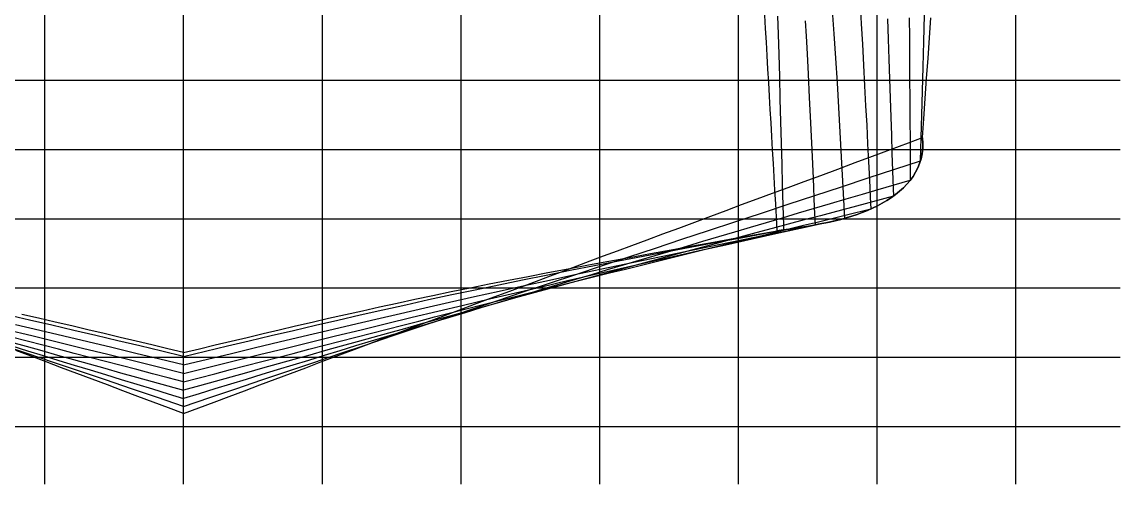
# Model space of a CAD drawing. Extents: x -0.22 to 9, y -4.91 to 1.71.
# Drawn here: x 1.777 to 3.36, y -2.034 to -1.367 of the extents above; entities that cross this region are included whole.
import ezdxf

# ---------------------------------------------------------------- set-up
doc = ezdxf.new("R2010")
doc.units = 0
doc.header["$MEASUREMENT"] = 0
for name, color, linetype in [('Base', 7, 'Continuous'), ('buttockgrid', 7, 'Continuous'), ('Center', 7, 'Continuous'), ('DWL', 7, 'Continuous'), ('Knuckle_lines', 7, 'Continuous'), ('stations', 7, 'Continuous'), ('wlgrid', 7, 'Continuous')]:
    doc.layers.add(name, color=color, linetype=linetype)

msp = doc.modelspace()

# ---------------------------------------------------------------- linework, layer by layer
at = {"layer": 'Base', "color": 9}
msp.add_line((3.36005, -1.951617), (0.659581, -1.951617), dxfattribs=at)
at = {"layer": 'buttockgrid', "color": 9}
for p, q in [((1.809815, -2.03416), (1.809815, -0.244099)), ((2.009815, -2.03416), (2.009815, -0.244099)), ((2.009815, -2.03416), (2.009815, -0.244099)), ((2.209816, -2.03416), (2.209816, -0.244099)), ((2.409816, -2.03416), (2.409816, -0.244099)), ((2.609816, -2.03416), (2.609816, -0.244099)), ((2.809815, -2.03416), (2.809815, -0.244099)), ((3.009815, -2.03416), (3.009815, -0.244099)), ((3.209816, -2.03416), (3.209816, -0.244099))]:
    msp.add_line(p, q, dxfattribs=at)
at = {"layer": 'Center', "color": 1}
msp.add_line((2.009815, -2.03416), (2.009815, -0.244099), dxfattribs=at)
at = {"layer": 'DWL', "color": 1}
msp.add_line((3.36005, -1.451617), (0.659581, -1.451617), dxfattribs=at)
at = {"layer": 'Knuckle_lines', "color": 7}
for p, q in [((2.009815, -1.387903), (2.009815, -1.357466)), ((2.009815, -1.387903), (2.009815, -1.357466)), ((2.84894, -1.376903), (2.847816, -1.357466)), ((2.850065, -1.396341), (2.84894, -1.376903)), ((2.009815, -1.418341), (2.009815, -1.387903)), ((2.009815, -1.418341), (2.009815, -1.387903)), ((2.851191, -1.415778), (2.850065, -1.396341)), ((2.009815, -1.448778), (2.009815, -1.418341)), ((2.009815, -1.448778), (2.009815, -1.418341)), ((2.852315, -1.435216), (2.851191, -1.415778)), ((2.853441, -1.454653), (2.852315, -1.435216)), ((2.009815, -1.479216), (2.009815, -1.448778)), ((2.009815, -1.479216), (2.009815, -1.448778)), ((2.854566, -1.474091), (2.853441, -1.454653)), ((2.009815, -1.509653), (2.009815, -1.479216)), ((2.009815, -1.509653), (2.009815, -1.479216)), ((2.85569, -1.493528), (2.854566, -1.474091)), ((2.856815, -1.512966), (2.85569, -1.493528)), ((2.009815, -1.540091), (2.009815, -1.509653)), ((2.009815, -1.540091), (2.009815, -1.509653)), ((2.857941, -1.532403), (2.856815, -1.512966)), ((2.859066, -1.551841), (2.857941, -1.532403)), ((3.075355, -1.534595), (3.075718, -1.542446)), ((3.075723, -1.542449), (3.075371, -1.534604)), ((2.009815, -1.570528), (2.009815, -1.540091)), ((2.009815, -1.570528), (2.009815, -1.540091)), ((3.07549, -1.55008), (3.074649, -1.557466)), ((3.074649, -1.557466), (3.075491, -1.550081)), ((3.075718, -1.542446), (3.07549, -1.55008)), ((3.075491, -1.550081), (3.075723, -1.542449)), ((2.86019, -1.571278), (2.859066, -1.551841)), ((3.071104, -1.571407), (3.073179, -1.564575)), ((3.073179, -1.564575), (3.071104, -1.571407)), ((3.073179, -1.564575), (3.074649, -1.557466)), ((3.074649, -1.557466), (3.073179, -1.564575)), ((2.009815, -1.600966), (2.009815, -1.570528)), ((2.009815, -1.600966), (2.009815, -1.570528)), ((2.861315, -1.590716), (2.86019, -1.571278)), ((3.065261, -1.584244), (3.068454, -1.577962)), ((3.068454, -1.577962), (3.065261, -1.584244)), ((3.068454, -1.577962), (3.071104, -1.571407)), ((3.071104, -1.571407), (3.068454, -1.577962)), ((2.862441, -1.610153), (2.861315, -1.590716)), ((3.052728, -1.601478), (3.057367, -1.596)), ((3.057367, -1.596), (3.052728, -1.601478)), ((3.057367, -1.596), (3.061554, -1.590256)), ((3.061554, -1.590256), (3.057367, -1.596)), ((3.061554, -1.590256), (3.065261, -1.584244)), ((3.065261, -1.584244), (3.061554, -1.590256)), ((2.009815, -1.631403), (2.009815, -1.600966)), ((2.009815, -1.631403), (2.009815, -1.600966)), ((2.863565, -1.629591), (2.862441, -1.610153)), ((3.042222, -1.611651), (3.036418, -1.616351)), ((3.036418, -1.616351), (3.042222, -1.611651)), ((3.047669, -1.606695), (3.042222, -1.611651)), ((3.042222, -1.611651), (3.047669, -1.606695)), ((3.047669, -1.606695), (3.052728, -1.601478)), ((3.052728, -1.601478), (3.047669, -1.606695)), ((2.86469, -1.649028), (2.863565, -1.629591)), ((3.017168, -1.628933), (3.010243, -1.632631)), ((3.010243, -1.632631), (3.017168, -1.628933)), ((3.02386, -1.624989), (3.017168, -1.628933)), ((3.017168, -1.628933), (3.02386, -1.624989)), ((3.030287, -1.620796), (3.02386, -1.624989)), ((3.02386, -1.624989), (3.030287, -1.620796)), ((3.036418, -1.616351), (3.030287, -1.620796)), ((3.030287, -1.620796), (3.036418, -1.616351)), ((2.009815, -1.661841), (2.009815, -1.631403)), ((2.009815, -1.661841), (2.009815, -1.631403)), ((2.973097, -1.647575), (2.980796, -1.64503)), ((2.980796, -1.64503), (2.973097, -1.647575)), ((2.980796, -1.64503), (2.988372, -1.642276)), ((2.988372, -1.642276), (2.980796, -1.64503)), ((2.988372, -1.642276), (2.995816, -1.639299)), ((2.995816, -1.639299), (2.988372, -1.642276)), ((3.003115, -1.636086), (2.995816, -1.639299)), ((2.995816, -1.639299), (3.003115, -1.636086)), ((3.010243, -1.632631), (3.003115, -1.636086)), ((3.003115, -1.636086), (3.010243, -1.632631)), ((2.009815, -1.692278), (2.009815, -1.661841)), ((2.009815, -1.692278), (2.009815, -1.661841)), ((2.865815, -1.668466), (2.86469, -1.649028)), ((2.908132, -1.662218), (2.899722, -1.663557)), ((2.899722, -1.663557), (2.908132, -1.662218)), ((2.916499, -1.660805), (2.908132, -1.662218)), ((2.908132, -1.662218), (2.916499, -1.660805)), ((2.924813, -1.659302), (2.916499, -1.660805)), ((2.916499, -1.660805), (2.924813, -1.659302)), ((2.933065, -1.657695), (2.924813, -1.659302)), ((2.924813, -1.659302), (2.933065, -1.657695)), ((2.933065, -1.657695), (2.941247, -1.655969)), ((2.941247, -1.655969), (2.933065, -1.657695)), ((2.941247, -1.655969), (2.949351, -1.654109)), ((2.949351, -1.654109), (2.941247, -1.655969)), ((2.949351, -1.654109), (2.957366, -1.652099)), ((2.957366, -1.652099), (2.949351, -1.654109)), ((2.957366, -1.652099), (2.965284, -1.649927)), ((2.965284, -1.649927), (2.957366, -1.652099)), ((2.965284, -1.649927), (2.973097, -1.647575)), ((2.973097, -1.647575), (2.965284, -1.649927)), ((2.804482, -1.679457), (2.835133, -1.673961)), ((2.835133, -1.673961), (2.865815, -1.668466)), ((2.874314, -1.667276), (2.865815, -1.668466)), ((2.865815, -1.668466), (2.874314, -1.667276)), ((2.865815, -1.668466), (2.865815, -1.668466)), ((2.865815, -1.668466), (2.865815, -1.668466)), ((2.865815, -1.668466), (2.865815, -1.668466)), ((2.865815, -1.668466), (2.865815, -1.668466)), ((2.865815, -1.668466), (2.865815, -1.668466)), ((2.865815, -1.668466), (2.865815, -1.668466)), ((2.865815, -1.668466), (2.865815, -1.668466)), ((2.865815, -1.668466), (2.865815, -1.668466)), ((2.865815, -1.668466), (2.865815, -1.668466)), ((2.865815, -1.668466), (2.865815, -1.668466)), ((2.865815, -1.668466), (2.865815, -1.668466)), ((2.865815, -1.668466), (2.865815, -1.668466)), ((2.865815, -1.668466), (2.865815, -1.668466)), ((2.865815, -1.668466), (2.865815, -1.668466)), ((2.865815, -1.668466), (2.865815, -1.668466)), ((2.865815, -1.668466), (2.865815, -1.668466)), ((2.882804, -1.666071), (2.874314, -1.667276)), ((2.874314, -1.667276), (2.882804, -1.666071)), ((2.891276, -1.664836), (2.882804, -1.666071)), ((2.882804, -1.666071), (2.891276, -1.664836)), ((2.899722, -1.663557), (2.891276, -1.664836)), ((2.891276, -1.664836), (2.899722, -1.663557)), ((2.009815, -1.722716), (2.009815, -1.692278)), ((2.009815, -1.722716), (2.009815, -1.692278)), ((2.713019, -1.695944), (2.743394, -1.690449)), ((2.743394, -1.690449), (2.773891, -1.684953)), ((2.773891, -1.684953), (2.804482, -1.679457)), ((2.622941, -1.712434), (2.652761, -1.706937)), ((2.652761, -1.706937), (2.682798, -1.701441)), ((2.682798, -1.701441), (2.713019, -1.695944)), ((2.009815, -1.753153), (2.009815, -1.722716)), ((2.009815, -1.753153), (2.009815, -1.722716)), ((2.535077, -1.728925), (2.564067, -1.723428)), ((2.564067, -1.723428), (2.593365, -1.71793)), ((2.593365, -1.71793), (2.622941, -1.712434)), ((2.450259, -1.74542), (2.478142, -1.739921)), ((2.478142, -1.739921), (2.506425, -1.734423)), ((2.506425, -1.734423), (2.535077, -1.728925)), ((2.009815, -1.783591), (2.009815, -1.753153)), ((2.009815, -1.783591), (2.009815, -1.753153)), ((2.369307, -1.761919), (2.395815, -1.756419)), ((2.395815, -1.756419), (2.422807, -1.750919)), ((2.422807, -1.750919), (2.450259, -1.74542)), ((2.292425, -1.778423), (2.317642, -1.772921)), ((2.317642, -1.772921), (2.343259, -1.76742)), ((2.343259, -1.76742), (2.369307, -1.761919)), ((2.009815, -1.814028), (2.009815, -1.783591)), ((2.009815, -1.814028), (2.009815, -1.783591)), ((2.243068, -1.789428), (2.267577, -1.783925)), ((2.267577, -1.783925), (2.292425, -1.778423)), ((1.800765, -1.79493), (1.776564, -1.789428)), ((1.82469, -1.800434), (1.800765, -1.79493)), ((1.848369, -1.805937), (1.82469, -1.800434)), ((2.171262, -1.805937), (2.194941, -1.800434)), ((2.194941, -1.800434), (2.218865, -1.79493)), ((2.218865, -1.79493), (2.243068, -1.789428)), ((1.871833, -1.811441), (1.848369, -1.805937)), ((1.895112, -1.816944), (1.871833, -1.811441)), ((1.918237, -1.822448), (1.895112, -1.816944)), ((2.009815, -1.844466), (2.009815, -1.814028)), ((2.009815, -1.844466), (2.009815, -1.814028)), ((2.101394, -1.822448), (2.124519, -1.816944)), ((2.124519, -1.816944), (2.147798, -1.811441)), ((2.147798, -1.811441), (2.171262, -1.805937)), ((1.941239, -1.827953), (1.918237, -1.822448)), ((1.964149, -1.833457), (1.941239, -1.827953)), ((1.986998, -1.838961), (1.964149, -1.833457)), ((2.032633, -1.838961), (2.055481, -1.833457)), ((2.055481, -1.833457), (2.078391, -1.827953)), ((2.078391, -1.827953), (2.101394, -1.822448)), ((2.009815, -1.844466), (1.986998, -1.838961)), ((2.009815, -1.844466), (2.032633, -1.838961)), ((2.009815, -1.846903), (2.009815, -1.844466)), ((2.009815, -1.846903), (2.009815, -1.844466)), ((2.009815, -1.849342), (2.009815, -1.846903)), ((2.009815, -1.849342), (2.009815, -1.846903)), ((2.009815, -1.851784), (2.009815, -1.849342)), ((2.009815, -1.851784), (2.009815, -1.849342)), ((2.009815, -1.854229), (2.009815, -1.851784)), ((2.009815, -1.854229), (2.009815, -1.851784)), ((2.009815, -1.856678), (2.009815, -1.854229)), ((2.009815, -1.856678), (2.009815, -1.854229)), ((2.009815, -1.859135), (2.009815, -1.856678)), ((2.009815, -1.859135), (2.009815, -1.856678)), ((2.009815, -1.861598), (2.009815, -1.859135)), ((2.009815, -1.861598), (2.009815, -1.859135)), ((2.009815, -1.86407), (2.009815, -1.861598)), ((2.009815, -1.86407), (2.009815, -1.861598)), ((2.009815, -1.866551), (2.009815, -1.86407)), ((2.009815, -1.866551), (2.009815, -1.86407)), ((2.009815, -1.869044), (2.009815, -1.866551)), ((2.009815, -1.869044), (2.009815, -1.866551)), ((2.009815, -1.871549), (2.009815, -1.869044)), ((2.009815, -1.871549), (2.009815, -1.869044)), ((2.009815, -1.874067), (2.009815, -1.871549)), ((2.009815, -1.874067), (2.009815, -1.871549)), ((2.009815, -1.8766), (2.009815, -1.874067)), ((2.009815, -1.8766), (2.009815, -1.874067)), ((2.009815, -1.879149), (2.009815, -1.8766)), ((2.009815, -1.879149), (2.009815, -1.8766)), ((2.009815, -1.881715), (2.009815, -1.879149)), ((2.009815, -1.881715), (2.009815, -1.879149)), ((2.009815, -1.884299), (2.009815, -1.881715)), ((2.009815, -1.884299), (2.009815, -1.881715)), ((2.009815, -1.886902), (2.009815, -1.884299)), ((2.009815, -1.886902), (2.009815, -1.884299)), ((2.009815, -1.88952), (2.009815, -1.886902)), ((2.009815, -1.88952), (2.009815, -1.886902)), ((2.009815, -1.892149), (2.009815, -1.88952)), ((2.009815, -1.892149), (2.009815, -1.88952)), ((2.009815, -1.894786), (2.009815, -1.892149)), ((2.009815, -1.894786), (2.009815, -1.892149)), ((2.009815, -1.897425), (2.009815, -1.894786)), ((2.009815, -1.897425), (2.009815, -1.894786)), ((2.009815, -1.900064), (2.009815, -1.897425)), ((2.009815, -1.900064), (2.009815, -1.897425)), ((2.009815, -1.902696), (2.009815, -1.900064)), ((2.009815, -1.902696), (2.009815, -1.900064)), ((2.009815, -1.90532), (2.009815, -1.902696)), ((2.009815, -1.90532), (2.009815, -1.902696)), ((2.009815, -1.907929), (2.009815, -1.90532)), ((2.009815, -1.907929), (2.009815, -1.90532)), ((2.009815, -1.910521), (2.009815, -1.907929)), ((2.009815, -1.910521), (2.009815, -1.907929)), ((2.009815, -1.913091), (2.009815, -1.910521)), ((2.009815, -1.913091), (2.009815, -1.910521)), ((2.009815, -1.915635), (2.009815, -1.913091)), ((2.009815, -1.915635), (2.009815, -1.913091)), ((2.009815, -1.918148), (2.009815, -1.915635)), ((2.009815, -1.918148), (2.009815, -1.915635)), ((2.009815, -1.920627), (2.009815, -1.918148)), ((2.009815, -1.920627), (2.009815, -1.918148)), ((2.009815, -1.923068), (2.009815, -1.920627)), ((2.009815, -1.923068), (2.009815, -1.920627)), ((2.009815, -1.925466), (2.009815, -1.923068)), ((2.009815, -1.925466), (2.009815, -1.923068)), ((2.009815, -1.927816), (2.009815, -1.925466)), ((2.009815, -1.927816), (2.009815, -1.925466)), ((2.009815, -1.93011), (2.009815, -1.927816)), ((2.009815, -1.93011), (2.009815, -1.927816)), ((2.009815, -1.932338), (2.009815, -1.93011)), ((2.009815, -1.932338), (2.009815, -1.93011))]:
    msp.add_line(p, q, dxfattribs=at)
at = {"layer": 'stations', "color": 135}
for points in [[(2.0098, -1.8866), (2.0324, -1.8808), (2.0549, -1.8749), (2.0774, -1.869), (2.1, -1.8632), (2.1225, -1.8573), (2.1451, -1.8515), (2.1677, -1.8456), (2.1903, -1.8397), (2.2129, -1.8339), (2.2355, -1.828), (2.2581, -1.8222), (2.2808, -1.8164), (2.3035, -1.8105), (2.3261, -1.8047), (2.3489, -1.7989), (2.3716, -1.793), (2.3944, -1.7872), (2.4172, -1.7814), (2.44, -1.7756), (2.4628, -1.7698), (2.4857, -1.764), (2.5086, -1.7583), (2.5316, -1.7525), (2.5546, -1.7467), (2.5776, -1.741), (2.6006, -1.7352), (2.6237, -1.7295), (2.6468, -1.7238), (2.6699, -1.718), (2.693, -1.7123), (2.7161, -1.7066), (2.7393, -1.7009), (2.7625, -1.6952), (2.7857, -1.6895), (2.8089, -1.6838), (2.8321, -1.6781), (2.8554, -1.6725), (2.8786, -1.6668), (2.9018, -1.6611), (2.9251, -1.6555), (2.9484, -1.6498), (2.9716, -1.6441), (2.9949, -1.6385), (3.0012, -1.6369), (3.0012, -1.6369), (3.0003, -1.62), (2.9991, -1.5948), (2.9978, -1.5692), (2.9965, -1.5431), (2.9952, -1.5163), (2.9937, -1.4884), (2.9922, -1.4595), (2.9907, -1.4296), (2.989, -1.3995), (2.9874, -1.3697), (2.9857, -1.3409)], [(2.0098, -1.8744), (2.0463, -1.8653), (2.0827, -1.8563), (2.1192, -1.8473), (2.1557, -1.8383), (2.1923, -1.8294), (2.2289, -1.8204), (2.2657, -1.8114), (2.3025, -1.8025), (2.3394, -1.7935), (2.3764, -1.7846), (2.4136, -1.7758), (2.4508, -1.7669), (2.4882, -1.7581), (2.5258, -1.7493), (2.5635, -1.7406), (2.6013, -1.7319), (2.6391, -1.7232), (2.6771, -1.7145), (2.7152, -1.7059), (2.7533, -1.6973), (2.7915, -1.6887), (2.8297, -1.6802), (2.8679, -1.6717), (2.9062, -1.6632), (2.9445, -1.6546), (2.9633, -1.6505), (2.9633, -1.6505), (2.9623, -1.6327), (2.9605, -1.5972), (2.9586, -1.5617), (2.9567, -1.5262), (2.9547, -1.4907), (2.9526, -1.4552), (2.9504, -1.4197), (2.948, -1.3846), (2.9456, -1.3508)], [(2.0098, -1.922), (2.0474, -1.9093), (2.0849, -1.8966), (2.1224, -1.8839), (2.16, -1.8712), (2.1976, -1.8585), (2.2352, -1.8458), (2.2728, -1.8331), (2.3105, -1.8204), (2.3482, -1.8077), (2.386, -1.795), (2.4238, -1.7823), (2.4616, -1.7696), (2.4995, -1.7569), (2.5375, -1.7443), (2.5755, -1.7316), (2.6136, -1.7189), (2.6518, -1.7063), (2.69, -1.6936), (2.7282, -1.6809), (2.7665, -1.6683), (2.8048, -1.6556), (2.8432, -1.643), (2.8816, -1.6303), (2.92, -1.6177), (2.9584, -1.6051), (2.9968, -1.5924), (3.0353, -1.5798), (3.0723, -1.5676), (3.0723, -1.5676), (3.0723, -1.5674), (3.0732, -1.5344), (3.0741, -1.5011), (3.0751, -1.4671), (3.076, -1.432), (3.0771, -1.3955), (3.0781, -1.3572)], [(2.0098, -1.8499), (2.0413, -1.8423), (2.0729, -1.8348), (2.1045, -1.8273), (2.1362, -1.8198), (2.168, -1.8123), (2.2, -1.8048), (2.2322, -1.7974), (2.2646, -1.79), (2.2972, -1.7826), (2.33, -1.7753), (2.3631, -1.768), (2.3965, -1.7608), (2.4302, -1.7537), (2.4641, -1.7466), (2.4983, -1.7395), (2.5327, -1.7325), (2.5674, -1.7256), (2.6022, -1.7188), (2.6371, -1.712), (2.6722, -1.7052), (2.7074, -1.6985), (2.7427, -1.6919), (2.7781, -1.6852), (2.8135, -1.6786), (2.8489, -1.672), (2.8755, -1.6671), (2.8755, -1.6671), (2.8753, -1.661), (2.8744, -1.6318), (2.8735, -1.6024), (2.8727, -1.5725), (2.8718, -1.5421), (2.871, -1.5108), (2.8701, -1.4786), (2.8693, -1.446), (2.8684, -1.4144), (2.8675, -1.3849), (2.8666, -1.3589)], [(2.0098, -1.9325), (2.0318, -1.9242), (2.0537, -1.9159), (2.0757, -1.9076), (2.0977, -1.8994), (2.1197, -1.8911), (2.1417, -1.8828), (2.1637, -1.8745), (2.1858, -1.8662), (2.2078, -1.8579), (2.2298, -1.8496), (2.2518, -1.8413), (2.2737, -1.8331), (2.2956, -1.8248), (2.3175, -1.8166), (2.3394, -1.8084), (2.3615, -1.8001), (2.3838, -1.7917), (2.4064, -1.7832), (2.4292, -1.7747), (2.4521, -1.7661), (2.4747, -1.7576), (2.4969, -1.7493), (2.5184, -1.7413), (2.5389, -1.7336), (2.5584, -1.7263), (2.5774, -1.7192), (2.5962, -1.7122), (2.6154, -1.705), (2.6353, -1.6976), (2.6563, -1.6897), (2.6783, -1.6816), (2.7009, -1.6731), (2.7239, -1.6646), (2.7469, -1.656), (2.7698, -1.6475), (2.7922, -1.6392), (2.8144, -1.6309), (2.8366, -1.6227), (2.8588, -1.6144), (2.8814, -1.606), (2.9046, -1.5974), (2.9284, -1.5886), (2.9529, -1.5795), (2.9779, -1.5702), (3.0033, -1.5608), (3.029, -1.5512), (3.0549, -1.5416), (3.0753, -1.5341), (3.0753, -1.5341), (3.0753, -1.5341), (3.0772, -1.5069), (3.0792, -1.4778), (3.0812, -1.4486), (3.0832, -1.4195), (3.0853, -1.3903), (3.0873, -1.3611)], [(3.056, -1.3613), (3.0563, -1.3903), (3.0565, -1.4195), (3.0566, -1.449), (3.0568, -1.4787), (3.057, -1.5085), (3.0572, -1.5385), (3.0574, -1.5685), (3.0576, -1.5957), (3.0576, -1.5957), (3.057, -1.5959), (3.034, -1.6027), (3.011, -1.6095), (2.988, -1.6163), (2.9649, -1.6231), (2.9419, -1.6298), (2.9189, -1.6366), (2.8959, -1.6434), (2.8729, -1.6502), (2.8499, -1.657), (2.8269, -1.6638), (2.804, -1.6707), (2.781, -1.6775), (2.7581, -1.6843), (2.7351, -1.6911), (2.7122, -1.6979), (2.6893, -1.7047), (2.6664, -1.7115), (2.6435, -1.7184), (2.6207, -1.7252), (2.5978, -1.732), (2.575, -1.7388), (2.5522, -1.7457), (2.5294, -1.7525), (2.5067, -1.7594), (2.4839, -1.7662), (2.4612, -1.7731), (2.4385, -1.7799), (2.4159, -1.7868), (2.3932, -1.7937), (2.3706, -1.8005), (2.3479, -1.8074), (2.3253, -1.8143), (2.3027, -1.8211), (2.2801, -1.828), (2.2576, -1.8349), (2.235, -1.8418), (2.2125, -1.8487), (2.1899, -1.8556), (2.1674, -1.8624), (2.1449, -1.8693), (2.1224, -1.8762), (2.0998, -1.8831), (2.0773, -1.89), (2.0548, -1.8969), (2.0323, -1.9038), (2.0098, -1.9107)], [(3.0246, -1.3626), (3.0256, -1.3919), (3.0266, -1.4209), (3.0276, -1.4495), (3.0285, -1.4773), (3.0294, -1.5044), (3.0303, -1.5308), (3.0312, -1.5567), (3.032, -1.5822), (3.0328, -1.6075), (3.0332, -1.6187), (3.0332, -1.6187), (3.0211, -1.6219), (2.9978, -1.6281), (2.9746, -1.6344), (2.9513, -1.6406), (2.9281, -1.6468), (2.9048, -1.653), (2.8816, -1.6592), (2.8584, -1.6655), (2.8351, -1.6717), (2.8119, -1.6779), (2.7887, -1.6842), (2.7655, -1.6904), (2.7423, -1.6967), (2.7192, -1.7029), (2.696, -1.7092), (2.6729, -1.7154), (2.6497, -1.7217), (2.6266, -1.7279), (2.6035, -1.7342), (2.5805, -1.7405), (2.5574, -1.7468), (2.5344, -1.7531), (2.5114, -1.7593), (2.4884, -1.7656), (2.4655, -1.772), (2.4426, -1.7783), (2.4197, -1.7846), (2.3968, -1.7909), (2.3739, -1.7972), (2.3511, -1.8035), (2.3282, -1.8099), (2.3054, -1.8162), (2.2826, -1.8226), (2.2598, -1.8289), (2.2371, -1.8352), (2.2143, -1.8416), (2.1916, -1.8479), (2.1688, -1.8543), (2.1461, -1.8607), (2.1234, -1.867), (2.1007, -1.8734), (2.0779, -1.8797), (2.0552, -1.8861), (2.0325, -1.8924), (2.0098, -1.8988)], [(2.0098, -1.8621), (2.0442, -1.8538), (2.0787, -1.8455), (2.1132, -1.8372), (2.1478, -1.829), (2.1824, -1.8207), (2.2172, -1.8125), (2.2521, -1.8042), (2.2871, -1.796), (2.3223, -1.7879), (2.3577, -1.7797), (2.3932, -1.7716), (2.429, -1.7636), (2.4649, -1.7556), (2.5011, -1.7476), (2.5374, -1.7397), (2.574, -1.7318), (2.6106, -1.724), (2.6474, -1.7162), (2.6844, -1.7085), (2.7214, -1.7008), (2.7585, -1.6932), (2.7956, -1.6855), (2.8328, -1.6779), (2.87, -1.6704), (2.9073, -1.6628), (2.9208, -1.66), (2.9208, -1.66), (2.9197, -1.6349), (2.9179, -1.5929), (2.916, -1.552), (2.9143, -1.5129), (2.9125, -1.4763), (2.9109, -1.4428), (2.9093, -1.4131), (2.9078, -1.3877), (2.9063, -1.3656)], [(2.0098, -1.8499), (1.9783, -1.8423), (1.9467, -1.8348), (1.9151, -1.8273), (1.8834, -1.8198), (1.8516, -1.8123), (1.8196, -1.8048), (1.7874, -1.7974), (1.7551, -1.79)], [(2.0098, -1.8621), (1.9754, -1.8538), (1.9409, -1.8455), (1.9064, -1.8372), (1.8719, -1.829), (1.8372, -1.8207), (1.8025, -1.8125), (1.7676, -1.8042)], [(2.0098, -1.8744), (1.9734, -1.8653), (1.9369, -1.8563), (1.9004, -1.8473), (1.8639, -1.8383), (1.8273, -1.8294), (1.7907, -1.8204), (1.754, -1.8114)], [(2.0098, -1.922), (1.9723, -1.9093), (1.9347, -1.8966), (1.8972, -1.8839), (1.8596, -1.8712), (1.822, -1.8585), (1.7844, -1.8458), (1.7468, -1.8331)], [(1.7598, -1.8289), (1.7826, -1.8352), (1.8053, -1.8416), (1.8281, -1.8479), (1.8508, -1.8543), (1.8735, -1.8607), (1.8963, -1.867), (1.919, -1.8734), (1.9417, -1.8797), (1.9644, -1.8861), (1.9871, -1.8924), (2.0098, -1.8988)], [(2.0098, -1.8866), (1.9873, -1.8808), (1.9647, -1.8749), (1.9422, -1.869), (1.9196, -1.8632), (1.8971, -1.8573), (1.8745, -1.8515), (1.8519, -1.8456), (1.8294, -1.8397), (1.8068, -1.8339), (1.7841, -1.828), (1.7615, -1.8222)], [(1.7621, -1.8349), (1.7846, -1.8418), (1.8072, -1.8487), (1.8297, -1.8556), (1.8522, -1.8624), (1.8748, -1.8693), (1.8973, -1.8762), (1.9198, -1.8831), (1.9423, -1.89), (1.9648, -1.8969), (1.9873, -1.9038), (2.0098, -1.9107)], [(2.0098, -1.9325), (1.9879, -1.9242), (1.9659, -1.9159), (1.9439, -1.9076), (1.922, -1.8994), (1.9, -1.8911), (1.8779, -1.8828), (1.8559, -1.8745), (1.8339, -1.8662), (1.8118, -1.8579), (1.7898, -1.8496), (1.7678, -1.8413)]]:
    msp.add_lwpolyline(points, dxfattribs=at)
at = {"layer": 'wlgrid', "color": 9}
for p, q in [((3.36005, -1.451617), (0.659581, -1.451617)), ((3.36005, -1.551617), (0.659581, -1.551617)), ((3.36005, -1.651617), (0.659581, -1.651617)), ((3.36005, -1.751617), (0.659581, -1.751617)), ((3.36005, -1.851617), (0.659581, -1.851617))]:
    msp.add_line(p, q, dxfattribs=at)

doc.saveas('drawing.dxf')
